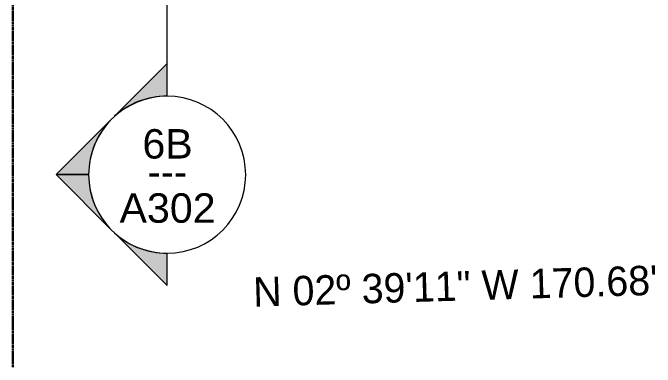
# Model space of a CAD drawing. Header units: inches. Extents: x -4226 to -935, y 9756 to 12395.
# Drawn here: x -3154.3 to -2958, y 9772.6 to 9881 of the extents above; entities that cross this region are included whole.
import ezdxf

# ---------------------------------------------------------------- set-up
doc = ezdxf.new("R2010")
doc.units = ezdxf.units.IN
doc.header["$MEASUREMENT"] = 0
doc.linetypes.add('Grid Line 1_2_', pattern=[0.875, 0.5, -0.125, 0.125, -0.125])
for name, color, linetype, lineweight in [('0-1', 7, 'Continuous', 5), ('G-ANNO-SYMB', 111, 'Continuous', 9), ('G-ANNO-TEXT-2', 147, 'Continuous', 20), ('S-GRID-1', 1, 'Grid Line 1_2_', 30)]:
    doc.layers.add(name, color=color, linetype=linetype, lineweight=lineweight)
doc.styles.add('Arial', font='arial.ttf', dxfattribs={"height": 9})
doc.styles.add('Century Gothic_1', font='ufonts.com_century-gothic.ttf', dxfattribs={"height": 9})

# ---------------------------------------------------------------- blocks, each defined once
blk = doc.blocks.new('CTR - 1st Phase - Structure_rvt-1-FLOOR PLAN - ROOF')
at = {"layer": 'S-GRID-1'}
blk.add_line((-3154.32, 9772.61), (-3154.32, 12247.5), dxfattribs=at)
blk = doc.blocks.new('Section - Section Head - Filled-22785-FLOOR PLAN - ROOF')
at = {"layer": 'G-ANNO-SYMB'}
h = blk.add_hatch(color=256, dxfattribs=at)
edge = h.paths.add_edge_path(flags=0)
edge.add_line((-0.4268, 0.1768), (-0.25, 0.3536))
edge.add_line((-0.25, 0.3536), (-0.25, 0.25))
edge.add_arc((-0.25, 0), 0.25, 90, 135)
h = blk.add_hatch(color=256, dxfattribs=at)
edge = h.paths.add_edge_path(flags=0)
edge.add_arc((-0.25, 0), 0.25, 45, 90)
edge.add_line((-0.25, 0.25), (-0.25, 0.3536))
edge.add_line((-0.25, 0.3536), (-0.0732, 0.1768))
h = blk.add_hatch(color=256, dxfattribs=at)
edge = h.paths.add_edge_path(flags=0)
edge.add_arc((-0.25, 0), 0.2503, 137.9216, 180)
edge.add_line((-0.5003, 0), (-0.6036, 0))
edge.add_line((-0.6036, 0), (-0.4358, 0.1678))
h = blk.add_hatch(color=256, dxfattribs=at)
edge = h.paths.add_edge_path(flags=0)
edge.add_line((-0.0642, 0.1678), (0.1036, 0))
edge.add_line((0.1036, 0), (0.0003, 0))
edge.add_arc((-0.25, 0), 0.2503, 0, 42.0784)
for p, q in [((-0.25, 0.3536), (-0.4268, 0.1768)), ((-0.25, 0.25), (-0.25, 0.3536)), ((-0.0732, 0.1768), (-0.25, 0.3536)), ((-0.25, 0.3536), (-0.25, 0.25)), ((-0.4358, 0.1678), (-0.6036, 0)), ((0.1036, 0), (-0.0642, 0.1678)), ((-0.6036, 0), (-0.5003, 0)), ((0.0003, 0), (0.1036, 0))]:
    blk.add_line(p, q, dxfattribs=at)
for centre, radius, start, end in [((-0.2503, 0), 0.25, 360, 180), ((-0.25, 0), 0.25, 90, 135), ((-0.25, 0), 0.25, 45, 90), ((-0.25, 0), 0.2503, 137.9216, 180), ((-0.25, 0), 0.2503, 0, 42.0784), ((-0.2503, 0), 0.25, 180, 360)]:
    blk.add_arc(centre, radius, start, end, dxfattribs=at)

msp = doc.modelspace()

# ---------------------------------------------------------------- linework, layer by layer
at = {"layer": 'G-ANNO-SYMB'}
msp.add_line((-3107.15, 9855.49), (-3107.15, 12336.7), dxfattribs=at)

# ---------------------------------------------------------------- block references
at = {"layer": '0-1'}
msp.add_blockref('CTR - 1st Phase - Structure_rvt-1-FLOOR PLAN - ROOF', (0, 0), dxfattribs=at)
at = {"layer": 'G-ANNO-SYMB', "xscale": 95.99999999999994, "yscale": 95.99999999999994, "zscale": 95.99999999999994, "rotation": 90}
msp.add_blockref('Section - Section Head - Filled-22785-FLOOR PLAN - ROOF', (-3107.15, 9855.49), dxfattribs=at)

# ---------------------------------------------------------------- texts
at = {"layer": 'G-ANNO-SYMB', "char_height": 9, "attachment_point": 1}
for s, insert, width, style in [('6B', (-3114.72, 9845.4), 18.786, 'Arial'), ('---', (-3113.12, 9836.9), 15.453, 'Century Gothic_1'), ('A302', (-3121.71, 9825.77), 35.754, 'Arial')]:
    msp.add_mtext(s, dxfattribs=dict(at, insert=insert, width=width, style=style))
at = {"layer": 'G-ANNO-TEXT-2', "insert": (-3081, 9800.08), "char_height": 9, "width": 157.56, "attachment_point": 1, "rotation": 1.7, "style": 'Century Gothic_1'}
msp.add_mtext('N 02º 39\'11" W 170.68\'', dxfattribs=at)

doc.saveas('drawing.dxf')
